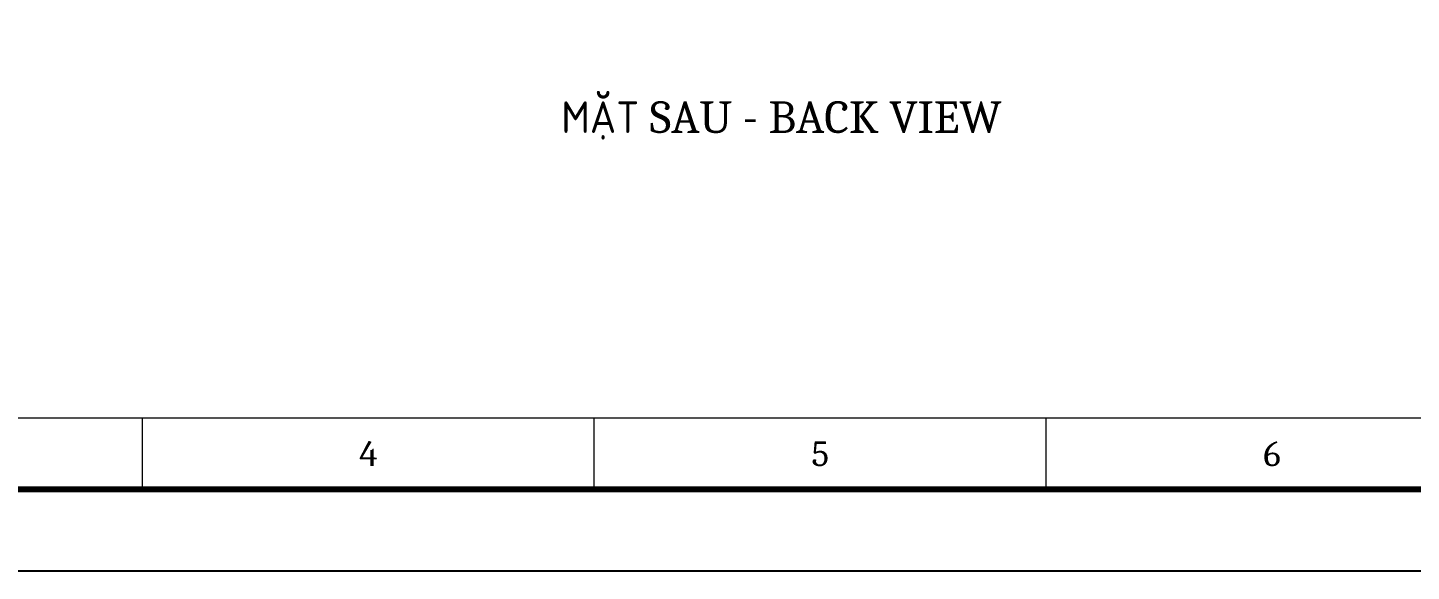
# Model space of a CAD drawing. Header units: millimetres. Extents: x -116965 to 323937, y 291661 to 566926.
# Drawn here: x -35130 to -31628, y 300387 to 301762 of the extents above; entities that cross this region are included whole.
import ezdxf
from ezdxf.enums import TextEntityAlignment as Align

# ---------------------------------------------------------------- set-up
doc = ezdxf.new("R2010")
doc.units = ezdxf.units.MM
doc.layers.get('0').update_dxf_attribs({"lineweight": 18})
doc.styles.add('hwBorder', font='Cambria.ttf')
doc.styles.add('hwTech', font='Cambria.ttf')

# ---------------------------------------------------------------- blocks, each defined once
blk = doc.blocks.new('*U1980')
at = {"color": 5}
for p, q in [((92.704, 5), (92.704, 9.339)), ((120.272, 5), (120.272, 9.339)), ((147.839, 5), (147.839, 9.339))]:
    blk.add_line(p, q, dxfattribs=at)
at = {"color": 5, "const_width": 0.35}
blk.add_lwpolyline([(10, 198.621), (285.679, 198.621), (285.679, 5), (10, 5)], close=True, dxfattribs=at)
at = {"color": 5}
blk.add_lwpolyline([(14.339, 194.282), (281.339, 194.282), (281.339, 9.339), (14.339, 9.339)], close=True, dxfattribs=at)
at = {"layer": 'Defpoints', "color": 4}
blk.add_lwpolyline([(0, 203.621), (290.679, 203.621), (290.679, 0), (0, 0)], close=True, dxfattribs=at)
at = {"color": 253, "style": 'hwBorder'}
for s, p in [('4', (106.488, 7.17)), ('5', (134.056, 7.17)), ('6', (161.623, 7.17))]:
    blk.add_text(s, height=1.5, dxfattribs=at).set_placement(p, align=Align.MIDDLE_CENTER)
at = {"color": 6, "style": 'hwBorder', "flags": 8}
for tag, p in [("DWG'SNAME", (266.339, 58.998)), ("DWG'SCODE2", (266.339, 51.052))]:
    blk.add_attdef(tag, text='', height=1.5, dxfattribs=at).set_placement(p, align=Align.MIDDLE_CENTER)
at = {"color": 253, "style": 'hwBorder', "flags": 8}
for tag, p in [('REV_0', (253.339, 43.788)), ('REV_MODIFY0', (264.339, 44.1)), ('REV_DATE0', (277.339, 44.1)), ('REV_1', (253.339, 40.477)), ('REV_MODIFY1', (264.339, 40.789)), ('REV_DATE1', (277.339, 40.789)), ('REV_MODIFY2', (264.339, 37.479)), ('REV_2', (253.339, 37.166)), ('REV_DATE2', (277.339, 37.479)), ('REV_MODIFY3', (264.339, 34.169)), ('REV_DATE3', (277.339, 34.169)), ('REV_3', (253.339, 33.856)), ('REV_MODIFY4', (264.339, 30.858)), ('REV_DATE4', (277.339, 30.858)), ('REV_4', (253.339, 30.545))]:
    blk.add_attdef(tag, text='', height=1, dxfattribs=at).set_placement(p, align=Align.MIDDLE_CENTER)
at = {"color": 6, "style": 'hwBorder', "flags": 8}
for tag, p in [('TOLERANCE', (261.539, 27.216)), ('PAGE', (259.339, 15.298))]:
    blk.add_attdef(tag, text='', height=1.5, dxfattribs=at).set_placement(p, align=Align.MIDDLE_LEFT)

msp = doc.modelspace()

# ---------------------------------------------------------------- block references
at = {"ltscale": 5, "xscale": 41.47693088945395, "yscale": 41.47693088945395, "zscale": 41.47693088945395}
msp.add_blockref('*U1980', (-38684.48168, 300386.757971), dxfattribs=at)

# ---------------------------------------------------------------- texts
at = {"lineweight": -3, "ltscale": 5, "insert": (-33222.31856, 301527.257551), "char_height": 80, "attachment_point": 5, "style": 'hwTech'}
msp.add_mtext_dynamic_manual_height_columns('MẶT SAU - BACK VIEW', width=4248.15409148, gutter_width=40, heights=[0], dxfattribs=at)

doc.saveas('drawing.dxf')
